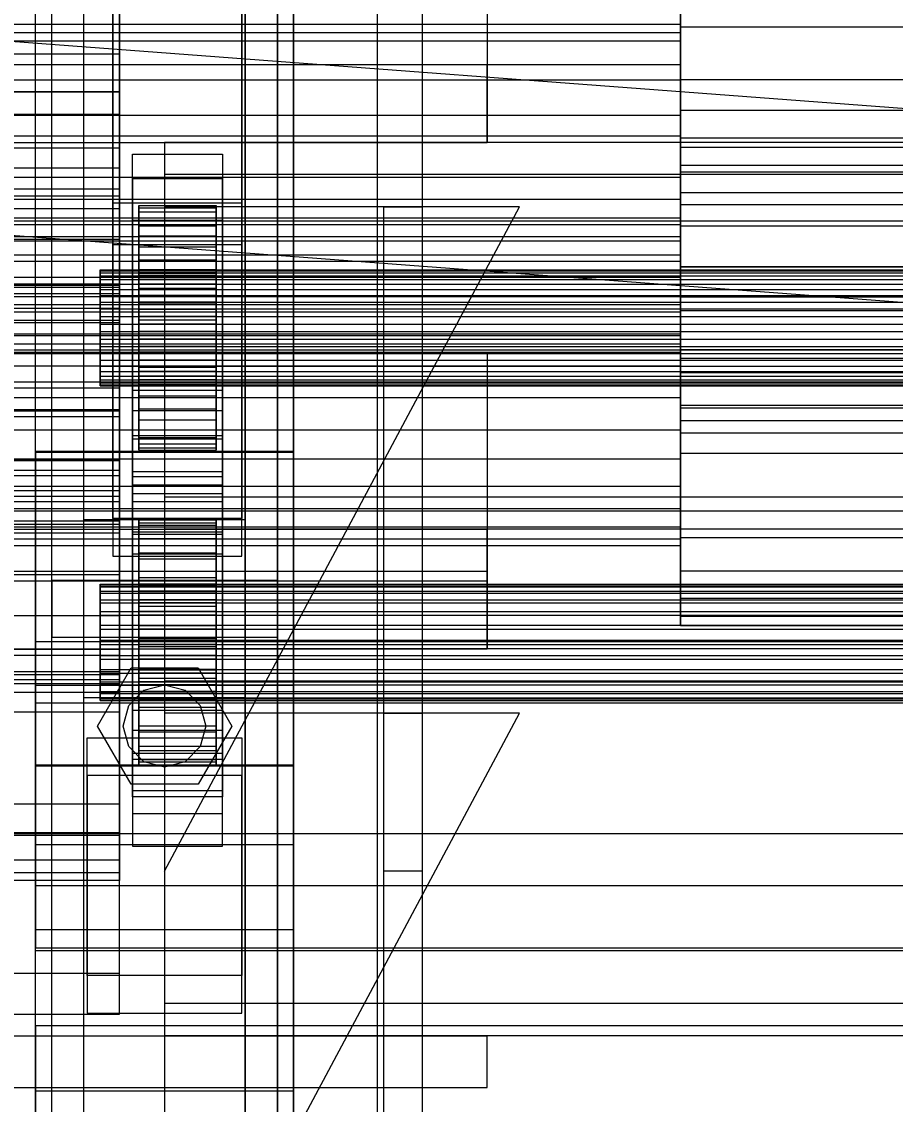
# Model space of a CAD drawing. Header units: millimetres. Extents: x -191664 to 191490, y -197311 to 10263.
# Drawn here: x -452.2 to -316.7, y -31692 to -31524.1 of the extents above; entities that cross this region are included whole.
import ezdxf

# ---------------------------------------------------------------- set-up
doc = ezdxf.new("R2010")
doc.units = ezdxf.units.MM
for name, color, linetype, lineweight in [('COTAS_USUARIO', 1, 'Continuous', 0), ('frontal_C01', 7, 'Continuous', 0), ('frontal_C02', 7, 'Continuous', 0), ('frontal_C03', 7, 'Continuous', 0), ('frontal_C04', 7, 'Continuous', 0)]:
    doc.layers.add(name, color=color, linetype=linetype, lineweight=lineweight)
doc.dimstyles.new('PLANTA_100', dxfattribs={"dimtxt": 250, "dimasz": 150, "dimexe": 150, "dimexo": 80, "dimgap": 100, "dimtad": 1, "dimtih": 1, "dimtoh": 1, "dimdec": 1, "dimdsep": 46, "dimcen": 0.09, "dimclrd": 1, "dimclre": 1, "dimclrt": 1, "dimadec": 0, "dimazin": 0, "dimtfac": 1, "dimtdec": 4, "dimtofl": 0, "dimtmove": 0, "dimatfit": 3, "dimfxl": 1, "dimtolj": 1, "dimtzin": 0, "dimarcsym": 0})

# ---------------------------------------------------------------- blocks, each defined once
blk = doc.blocks.new('*D108')
at = {"layer": 'COTAS_USUARIO', "color": 1, "lineweight": -2, "transparency": 16777216}
for p, q in [((-80, -30400), (-1350, -30400)), ((-1200, -31850), (-1200, -30550)), ((-80, -32000), (-1350, -32000))]:
    blk.add_line(p, q, dxfattribs=at)
at = {"layer": 'COTAS_USUARIO', "color": 1, "transparency": 16777216}
for points in [[(-1225, -30550), (-1175, -30550), (-1200, -30400)], [(-1225, -31850), (-1175, -31850), (-1200, -32000)]]:
    blk.add_solid(points, dxfattribs=at)
at = {"layer": 'Defpoints', "color": 0, "transparency": 16777216}
for p in [(-1200, -30400), (0, -30400), (0, -32000)]:
    blk.add_point(p, dxfattribs=at)
blk = doc.blocks.new('*D109')
at = {"layer": 'COTAS_USUARIO', "color": 1, "lineweight": -2, "transparency": 16777216}
for p, q in [((-80, -28700), (-1350, -28700)), ((-1200, -31850), (-1200, -28850)), ((-80, -32000), (-1350, -32000))]:
    blk.add_line(p, q, dxfattribs=at)
at = {"layer": 'COTAS_USUARIO', "color": 1, "transparency": 16777216}
for points in [[(-1225, -28850), (-1175, -28850), (-1200, -28700)], [(-1225, -31850), (-1175, -31850), (-1200, -32000)]]:
    blk.add_solid(points, dxfattribs=at)
at = {"layer": 'Defpoints', "color": 0, "transparency": 16777216}
for p in [(-1200, -28700), (0, -28700), (0, -32000)]:
    blk.add_point(p, dxfattribs=at)
blk = doc.blocks.new('*D110')
at = {"layer": 'COTAS_USUARIO', "color": 1, "lineweight": -2, "transparency": 16777216}
for p, q in [((-80, -30350), (-1350, -30350)), ((-1200, -31850), (-1200, -30500)), ((-80, -32000), (-1350, -32000))]:
    blk.add_line(p, q, dxfattribs=at)
at = {"layer": 'COTAS_USUARIO', "color": 1, "transparency": 16777216}
for points in [[(-1225, -30500), (-1175, -30500), (-1200, -30350)], [(-1225, -31850), (-1175, -31850), (-1200, -32000)]]:
    blk.add_solid(points, dxfattribs=at)
at = {"layer": 'Defpoints', "color": 0, "transparency": 16777216}
for p in [(-1200, -30350), (0, -30350), (0, -32000)]:
    blk.add_point(p, dxfattribs=at)
blk = doc.blocks.new('*D111')
at = {"layer": 'COTAS_USUARIO', "color": 1, "lineweight": -2, "transparency": 16777216}
for p, q in [((-80, -27700), (-1350, -27700)), ((-1200, -31850), (-1200, -27850)), ((-80, -32000), (-1350, -32000))]:
    blk.add_line(p, q, dxfattribs=at)
at = {"layer": 'COTAS_USUARIO', "color": 1, "transparency": 16777216}
for points in [[(-1225, -27850), (-1175, -27850), (-1200, -27700)], [(-1225, -31850), (-1175, -31850), (-1200, -32000)]]:
    blk.add_solid(points, dxfattribs=at)
at = {"layer": 'Defpoints', "color": 0, "transparency": 16777216}
for p in [(-1200, -27700), (0, -27700), (0, -32000)]:
    blk.add_point(p, dxfattribs=at)
blk = doc.blocks.new('*D121')
at = {"layer": 'COTAS_USUARIO', "color": 1, "lineweight": -2, "transparency": 16777216}
for p, q in [((-80, -29000), (-1350, -29000)), ((-1200, -31850), (-1200, -29150)), ((-80, -32000), (-1350, -32000))]:
    blk.add_line(p, q, dxfattribs=at)
at = {"layer": 'COTAS_USUARIO', "color": 1, "transparency": 16777216}
for points in [[(-1225, -29150), (-1175, -29150), (-1200, -29000)], [(-1225, -31850), (-1175, -31850), (-1200, -32000)]]:
    blk.add_solid(points, dxfattribs=at)
at = {"layer": 'Defpoints', "color": 0, "transparency": 16777216}
for p in [(-1200, -29000), (0, -29000), (0, -32000)]:
    blk.add_point(p, dxfattribs=at)

msp = doc.modelspace()

# ---------------------------------------------------------------- linework, layer by layer
at = {"layer": 'frontal_C01', "color": 139, "true_color": 0x354b57}
for p, q in [((-397, -31975), (-397, -30088.5)), ((-390, -31975), (-390, -30088.5)), ((-397, -31975), (-397, -30888.93)), ((-390, -31975), (-390, -30888.93)), ((-442.5, -31717.14), (-442.5, -31058.19)), ((-417.5, -31058.19), (-417.5, -31717.14)), ((-442.5, -31742.51), (-442.5, -31083.56)), ((-417.5, -31742.51), (-417.5, -31083.56)), ((-450, -31706.14), (-450, -31321.93)), ((-410, -31321.93), (-410, -31706.14)), ((-450, -31753.51), (-450, -31369.3)), ((-410, -31753.51), (-410, -31369.3)), ((-438, -31552.29), (-438, -31403.01)), ((-418, -31403.01), (-418, -31552.29)), ((-438, -31409.41), (-438, -31558.69)), ((-418, -31558.69), (-418, -31409.41)), ((-450, -31627.03), (-450, -31436.14)), ((-410, -31436.14), (-410, -31627.03)), ((-447.5, -31725.02), (-447.5, -31450.29)), ((-412.5, -31450.29), (-412.5, -31725.02)), ((-447.5, -31734.62), (-447.5, -31459.89)), ((-412.5, -31734.62), (-412.5, -31459.89)), ((-450, -31664.92), (-450, -31474.03)), ((-410, -31664.92), (-410, -31474.03)), ((-435, -31548.5), (-435, -31544.66)), ((-435, -31544.66), (-421, -31544.66)), ((-435, -31584.45), (-435, -31544.66)), ((-421, -31544.66), (-421, -31548.5)), ((-421, -31544.66), (-421, -31584.45)), ((-421, -31548.5), (-435, -31548.5)), ((-435, -31548.5), (-435, -31588.29)), ((-421, -31588.29), (-421, -31548.5)), ((-418, -31552.29), (-438, -31552.29)), ((-438, -31552.29), (-438, -31558.69)), ((-418, -31558.69), (-418, -31552.29)), ((-435, -31558.75), (-435, -31554.9)), ((-435, -31554.9), (-421, -31554.9)), ((-435, -31594.69), (-435, -31554.9)), ((-421, -31554.9), (-421, -31558.75)), ((-421, -31554.9), (-421, -31594.69)), ((-438, -31558.69), (-418, -31558.69)), ((-421, -31558.75), (-435, -31558.75)), ((-435, -31558.75), (-435, -31598.54)), ((-421, -31598.54), (-421, -31558.75)), ((-487, -31564.76), (-437, -31564.76)), ((-437, -31564.76), (-437, -31622.39)), ((-437, -31564.76), (-437, -31570.45)), ((-437, -31570.45), (-487, -31570.45)), ((-437, -31628.08), (-437, -31570.45)), ((-435, -31596.01), (-435, -31581.29)), ((-435, -31581.29), (-421, -31581.29)), ((-435, -31588.86), (-435, -31581.29)), ((-421, -31581.29), (-421, -31596.01)), ((-421, -31581.29), (-421, -31588.86)), ((-421, -31584.45), (-435, -31584.45)), ((-435, -31584.45), (-435, -31588.29)), ((-421, -31588.29), (-421, -31584.45)), ((-435, -31588.29), (-421, -31588.29)), ((-421, -31588.86), (-435, -31588.86)), ((-435, -31588.86), (-435, -31603.59)), ((-421, -31603.59), (-421, -31588.86)), ((-421, -31594.69), (-435, -31594.69)), ((-435, -31594.69), (-435, -31598.54)), ((-421, -31598.54), (-421, -31594.69)), ((-421, -31596.01), (-435, -31596.01)), ((-435, -31596.01), (-435, -31603.59)), ((-421, -31603.59), (-421, -31596.01)), ((-435, -31598.54), (-421, -31598.54)), ((-435, -31603.59), (-421, -31603.59)), ((-430, -31621.37), (-430, -31626.37)), ((430, -31621.37), (-430, -31621.37)), ((-437, -31622.39), (-487, -31622.39)), ((-437, -31628.08), (-437, -31622.39)), ((-450, -31664.92), (-450, -31627.03)), ((-450, -31627.03), (-410, -31627.03)), ((430, -31626.37), (-430, -31626.37)), ((-430, -31626.37), (-430, -31676.37)), ((-410, -31627.03), (-410, -31664.92)), ((-487, -31628.08), (-437, -31628.08)), ((-410, -31664.92), (-450, -31664.92)), ((-430, -31676.37), (-430, -31681.37)), ((430, -31676.37), (-430, -31676.37)), ((430, -31681.37), (-430, -31681.37)), ((-463, -31689.37), (-397, -31689.37)), ((-397, -31689.37), (-390, -31689.37)), ((-397, -31975), (-397, -31689.37)), ((-390, -31975), (-390, -31689.37))]:
    msp.add_line(p, q, dxfattribs=at)
at = {"layer": 'frontal_C01', "color": 147, "true_color": 0x24748b}
for p, q in [((-437, -31529.16), (-437, -31514.62)), ((-437, -31519.06), (-437, -31534.95)), ((-437, -31529.16), (-487, -31529.16)), ((-437, -31546.86), (-437, -31529.16)), ((-487, -31534.95), (-437, -31534.95)), ((-437, -31534.95), (-437, -31553.14)), ((-437, -31546.86), (-487, -31546.86)), ((-437, -31565.05), (-437, -31546.86)), ((-437, -31553.14), (-487, -31553.14)), ((-437, -31553.14), (-437, -31570.84)), ((-437, -31565.05), (-487, -31565.05)), ((-437, -31580.94), (-437, -31565.05)), ((-437, -31570.84), (-487, -31570.84)), ((-437, -31570.84), (-437, -31585.38)), ((-437, -31580.94), (-487, -31580.94)), ((-437, -31592.13), (-437, -31580.94)), ((-437, -31585.38), (-487, -31585.38)), ((-437, -31585.38), (-437, -31594.53)), ((-437, -31592.13), (-487, -31592.13)), ((-437, -31596.9), (-437, -31592.13)), ((-437, -31594.53), (-487, -31594.53)), ((-437, -31594.53), (-437, -31596.9)), ((-437, -31596.9), (-487, -31596.9))]:
    msp.add_line(p, q, dxfattribs=at)
at = {"layer": 'frontal_C01', "color": 9, "true_color": 0xb8c2c5}
for p, q in [((-350, -31524.98), (-350, -31515.94)), ((-350, -31521.4), (-350, -31533.15)), ((-350, -31524.56), (-500, -31524.56)), ((-350, -31525.84), (-350, -31524.56)), ((-350, -31524.56), (-350, -31527.14)), ((-350, -31525.84), (-500, -31525.84)), ((-350, -31537.83), (-350, -31524.98)), ((350, -31524.98), (-350, -31524.98)), ((-350, -31530.81), (-350, -31525.84)), ((-350, -31527.14), (-500, -31527.14)), ((-350, -31527.14), (-350, -31533.21)), ((-350, -31530.81), (-500, -31530.81)), ((-350, -31538.69), (-350, -31530.81)), ((-350, -31533.21), (-500, -31533.21)), ((-350, -31533.15), (-350, -31547.46)), ((350, -31533.15), (-350, -31533.15)), ((-350, -31533.21), (-350, -31541.84)), ((-350, -31552.54), (-350, -31537.83)), ((-350, -31537.83), (350, -31537.83)), ((-350, -31538.69), (-500, -31538.69)), ((-350, -31548.3), (-350, -31538.69)), ((-500, -31541.84), (-350, -31541.84)), ((-350, -31541.84), (-350, -31551.7)), ((-350, -31548.3), (-500, -31548.3)), ((-350, -31547.46), (-350, -31562.17)), ((350, -31547.46), (-350, -31547.46)), ((-350, -31558.16), (-350, -31548.3)), ((-350, -31551.7), (-500, -31551.7)), ((-350, -31551.7), (-350, -31561.31)), ((-350, -31566.85), (-350, -31552.54)), ((350, -31552.54), (-350, -31552.54)), ((-350, -31558.16), (-500, -31558.16)), ((-350, -31566.79), (-350, -31558.16)), ((-350, -31561.31), (-500, -31561.31)), ((-350, -31561.31), (-350, -31569.19)), ((-350, -31562.17), (-350, -31575.02)), ((350, -31562.17), (-350, -31562.17)), ((-350, -31566.79), (-500, -31566.79)), ((-350, -31572.86), (-350, -31566.79)), ((-350, -31578.6), (-350, -31566.85)), ((350, -31566.85), (-350, -31566.85)), ((-350, -31569.19), (-500, -31569.19)), ((-350, -31569.19), (-350, -31574.16)), ((-350, -31572.86), (-500, -31572.86)), ((-350, -31575.44), (-350, -31572.86)), ((-350, -31574.16), (-500, -31574.16)), ((-350, -31574.16), (-350, -31575.44)), ((-350, -31575.02), (-350, -31584.06)), ((350, -31575.02), (-350, -31575.02)), ((-350, -31575.44), (-500, -31575.44)), ((-350, -31586), (-350, -31578.6)), ((350, -31578.6), (-350, -31578.6)), ((-350, -31584.06), (-350, -31587.92)), ((350, -31584.06), (-350, -31584.06)), ((-350, -31587.92), (-350, -31586)), ((350, -31586), (-350, -31586)), ((350, -31587.92), (-350, -31587.92))]:
    msp.add_line(p, q, dxfattribs=at)
at = {"layer": 'frontal_C01', "color": 43, "true_color": 0xd6b34e}
for p, q in [((-487, -31551.14), (-437, -31551.14)), ((-437, -31551.14), (-437, -31631.18)), ((-437, -31551.14), (-437, -31565.35)), ((-437, -31565.35), (-487, -31565.35)), ((-437, -31645.39), (-437, -31565.35)), ((-437, -31631.18), (-487, -31631.18)), ((-437, -31645.39), (-437, -31631.18)), ((-487, -31645.39), (-437, -31645.39))]:
    msp.add_line(p, q, dxfattribs=at)
at = {"layer": 'frontal_C01', "color": 155, "true_color": 0x617580}
for p, q in [((-434, -31562.62), (-434, -31552.64)), ((-434, -31552.64), (-434, -31552.97)), ((-434, -31552.64), (-422, -31552.64)), ((-434, -31553.6), (-434, -31552.64)), ((-434, -31562.77), (-434, -31552.97)), ((-434, -31552.97), (-434, -31554.57)), ((-434, -31552.97), (-422, -31552.97)), ((-422, -31552.97), (-422, -31552.64)), ((-422, -31552.64), (-422, -31562.62)), ((-422, -31552.64), (-422, -31553.6)), ((-422, -31554.57), (-422, -31552.97)), ((-422, -31552.97), (-422, -31562.77)), ((-434, -31563.07), (-434, -31553.6)), ((-434, -31553.6), (-422, -31553.6)), ((-434, -31555.79), (-434, -31553.6)), ((-434, -31563.53), (-434, -31554.57)), ((-434, -31554.57), (-434, -31557.33)), ((-434, -31554.57), (-422, -31554.57)), ((-422, -31553.6), (-422, -31563.07)), ((-422, -31553.6), (-422, -31555.79)), ((-422, -31557.33), (-422, -31554.57)), ((-422, -31554.57), (-422, -31563.53)), ((-434, -31564.11), (-434, -31555.79)), ((-434, -31555.79), (-422, -31555.79)), ((-434, -31559.05), (-434, -31555.79)), ((-422, -31555.79), (-422, -31564.11)), ((-422, -31555.79), (-422, -31559.05)), ((-434, -31564.84), (-434, -31557.33)), ((-434, -31557.33), (-434, -31561.06)), ((-434, -31557.33), (-422, -31557.33)), ((-422, -31561.06), (-422, -31557.33)), ((-422, -31557.33), (-422, -31564.84)), ((-434, -31565.65), (-434, -31559.05)), ((-434, -31559.05), (-422, -31559.05)), ((-434, -31563.17), (-434, -31559.05)), ((-422, -31559.05), (-422, -31565.65)), ((-422, -31559.05), (-422, -31563.17)), ((-434, -31566.61), (-434, -31561.06)), ((-434, -31561.06), (-434, -31565.51)), ((-434, -31561.06), (-422, -31561.06)), ((-422, -31565.51), (-422, -31561.06)), ((-422, -31561.06), (-422, -31566.61)), ((-434, -31562.77), (-434, -31562.62)), ((-422, -31562.62), (-434, -31562.62)), ((-434, -31562.62), (-434, -31563.07)), ((-434, -31563.53), (-434, -31562.77)), ((-422, -31562.77), (-434, -31562.77)), ((-422, -31563.07), (-434, -31563.07)), ((-434, -31563.07), (-434, -31564.11)), ((-434, -31567.61), (-434, -31563.17)), ((-434, -31563.17), (-422, -31563.17)), ((-434, -31567.87), (-434, -31563.17)), ((-434, -31564.84), (-434, -31563.53)), ((-422, -31563.53), (-434, -31563.53)), ((-422, -31562.62), (-422, -31562.77)), ((-422, -31563.07), (-422, -31562.62)), ((-422, -31562.77), (-422, -31563.53)), ((-422, -31564.11), (-422, -31563.07)), ((-422, -31563.17), (-422, -31567.61)), ((-422, -31563.17), (-422, -31567.87)), ((-422, -31563.53), (-422, -31564.84)), ((-422, -31564.11), (-434, -31564.11)), ((-434, -31564.11), (-434, -31565.65)), ((-434, -31566.61), (-434, -31564.84)), ((-422, -31564.84), (-434, -31564.84)), ((-422, -31565.65), (-422, -31564.11)), ((-422, -31564.84), (-422, -31566.61)), ((-434, -31565.51), (-434, -31568.72)), ((-422, -31565.51), (-434, -31565.51)), ((-434, -31565.51), (-434, -31570.38)), ((-422, -31565.65), (-434, -31565.65)), ((-434, -31565.65), (-434, -31567.61)), ((-434, -31568.72), (-434, -31566.61)), ((-422, -31566.61), (-434, -31566.61)), ((-422, -31568.72), (-422, -31565.51)), ((-422, -31570.38), (-422, -31565.51)), ((-422, -31567.61), (-422, -31565.65)), ((-422, -31566.61), (-422, -31568.72)), ((-422, -31567.61), (-434, -31567.61)), ((-434, -31567.61), (-434, -31569.83)), ((-434, -31569.83), (-434, -31567.87)), ((-434, -31567.87), (-422, -31567.87)), ((-434, -31572.81), (-434, -31567.87)), ((-422, -31569.83), (-422, -31567.61)), ((-422, -31567.87), (-422, -31569.83)), ((-422, -31567.87), (-422, -31572.81)), ((-434, -31568.72), (-422, -31568.72)), ((-434, -31571.02), (-434, -31568.72)), ((-422, -31569.83), (-434, -31569.83)), ((-434, -31569.83), (-434, -31572.17)), ((-422, -31568.72), (-422, -31571.02)), ((-422, -31572.17), (-422, -31569.83)), ((-434, -31571.02), (-434, -31570.38)), ((-434, -31570.38), (-434, -31575.33)), ((-434, -31570.38), (-422, -31570.38)), ((-434, -31573.36), (-434, -31571.02)), ((-422, -31571.02), (-434, -31571.02)), ((-422, -31575.33), (-422, -31570.38)), ((-422, -31570.38), (-422, -31571.02)), ((-422, -31571.02), (-422, -31573.36)), ((-434, -31572.17), (-434, -31572.81)), ((-422, -31572.17), (-434, -31572.17)), ((-434, -31572.17), (-434, -31574.48)), ((-434, -31572.81), (-422, -31572.81)), ((-434, -31577.68), (-434, -31572.81)), ((-434, -31575.59), (-434, -31573.36)), ((-434, -31573.36), (-434, -31575.33)), ((-422, -31573.36), (-434, -31573.36)), ((-422, -31572.81), (-422, -31572.17)), ((-422, -31574.48), (-422, -31572.17)), ((-422, -31572.81), (-422, -31577.68)), ((-422, -31575.33), (-422, -31573.36)), ((-422, -31573.36), (-422, -31575.59)), ((-434, -31574.48), (-434, -31577.68)), ((-422, -31574.48), (-434, -31574.48)), ((-434, -31574.48), (-434, -31576.59)), ((-434, -31575.33), (-434, -31580.02)), ((-434, -31575.33), (-422, -31575.33)), ((-422, -31577.68), (-422, -31574.48)), ((-422, -31576.59), (-422, -31574.48)), ((-422, -31580.02), (-422, -31575.33)), ((-434, -31577.54), (-434, -31575.59)), ((-434, -31575.59), (-434, -31580.02)), ((-422, -31575.59), (-434, -31575.59)), ((-434, -31576.59), (-434, -31582.13)), ((-422, -31576.59), (-434, -31576.59)), ((-434, -31576.59), (-434, -31578.36)), ((-422, -31580.02), (-422, -31575.59)), ((-422, -31575.59), (-422, -31577.54)), ((-422, -31582.13), (-422, -31576.59)), ((-422, -31578.36), (-422, -31576.59)), ((-434, -31579.09), (-434, -31577.54)), ((-434, -31577.54), (-434, -31584.14)), ((-422, -31577.54), (-434, -31577.54)), ((-434, -31577.68), (-422, -31577.68)), ((-434, -31582.13), (-434, -31577.68)), ((-434, -31578.36), (-434, -31585.87)), ((-422, -31578.36), (-434, -31578.36)), ((-434, -31578.36), (-434, -31579.66)), ((-422, -31584.14), (-422, -31577.54)), ((-422, -31577.54), (-422, -31579.09)), ((-422, -31577.68), (-422, -31582.13)), ((-422, -31585.87), (-422, -31578.36)), ((-422, -31579.66), (-422, -31578.36)), ((-434, -31580.12), (-434, -31579.09)), ((-434, -31579.09), (-434, -31587.41)), ((-422, -31579.09), (-434, -31579.09)), ((-434, -31579.66), (-434, -31588.63)), ((-422, -31579.66), (-434, -31579.66)), ((-434, -31579.66), (-434, -31580.42)), ((-434, -31580.02), (-434, -31584.14)), ((-434, -31580.02), (-422, -31580.02)), ((-434, -31580.58), (-434, -31580.12)), ((-434, -31580.12), (-434, -31589.6)), ((-422, -31580.12), (-434, -31580.12)), ((-422, -31587.41), (-422, -31579.09)), ((-422, -31579.09), (-422, -31580.12)), ((-422, -31588.63), (-422, -31579.66)), ((-422, -31580.42), (-422, -31579.66)), ((-422, -31584.14), (-422, -31580.02)), ((-422, -31589.6), (-422, -31580.12)), ((-422, -31580.12), (-422, -31580.58)), ((-434, -31580.42), (-434, -31590.23)), ((-422, -31580.42), (-434, -31580.42)), ((-434, -31580.42), (-434, -31580.58)), ((-434, -31580.58), (-434, -31590.56)), ((-422, -31580.58), (-434, -31580.58)), ((-422, -31590.23), (-422, -31580.42)), ((-422, -31580.58), (-422, -31580.42)), ((-422, -31590.56), (-422, -31580.58)), ((-434, -31582.13), (-422, -31582.13)), ((-434, -31585.87), (-434, -31582.13)), ((-422, -31582.13), (-422, -31585.87)), ((-434, -31584.14), (-434, -31587.41)), ((-434, -31584.14), (-422, -31584.14)), ((-422, -31587.41), (-422, -31584.14)), ((-434, -31585.87), (-422, -31585.87)), ((-434, -31588.63), (-434, -31585.87)), ((-422, -31585.87), (-422, -31588.63)), ((-434, -31587.41), (-434, -31589.6)), ((-434, -31587.41), (-422, -31587.41)), ((-434, -31588.63), (-422, -31588.63)), ((-434, -31590.23), (-434, -31588.63)), ((-422, -31589.6), (-422, -31587.41)), ((-422, -31588.63), (-422, -31590.23)), ((-434, -31589.6), (-434, -31590.56)), ((-434, -31589.6), (-422, -31589.6)), ((-434, -31590.23), (-422, -31590.23)), ((-434, -31590.56), (-434, -31590.23)), ((-422, -31590.56), (-422, -31589.6)), ((-422, -31590.23), (-422, -31590.56)), ((-434, -31590.56), (-422, -31590.56))]:
    msp.add_line(p, q, dxfattribs=at)
at = {"layer": 'frontal_C01', "color": 9, "true_color": 0xbac6cb}
for p, q in [((-440, -31563.07), (-440, -31562.62)), ((-440, -31562.62), (-440, -31562.77)), ((-440, -31562.62), (440, -31562.62)), ((-440, -31562.77), (-440, -31563.53)), ((-440, -31562.77), (440, -31562.77)), ((-440, -31564.11), (-440, -31563.07)), ((-440, -31563.07), (440, -31563.07)), ((-440, -31563.53), (-440, -31564.84)), ((-440, -31563.53), (440, -31563.53)), ((-440, -31565.65), (-440, -31564.11)), ((-440, -31564.11), (440, -31564.11)), ((-440, -31564.84), (-440, -31566.61)), ((-440, -31564.84), (440, -31564.84)), ((-440, -31567.61), (-440, -31565.65)), ((-440, -31565.65), (440, -31565.65)), ((-440, -31566.61), (-440, -31568.72)), ((-440, -31566.61), (440, -31566.61)), ((-440, -31569.83), (-440, -31567.61)), ((-440, -31567.61), (440, -31567.61)), ((-440, -31568.72), (-440, -31571.02)), ((440, -31568.72), (-440, -31568.72)), ((-440, -31572.17), (-440, -31569.83)), ((-440, -31569.83), (440, -31569.83)), ((-440, -31571.02), (-440, -31573.36)), ((-440, -31571.02), (440, -31571.02)), ((-440, -31574.48), (-440, -31572.17)), ((-440, -31572.17), (440, -31572.17)), ((-440, -31573.36), (-440, -31575.59)), ((-440, -31573.36), (440, -31573.36)), ((-440, -31576.59), (-440, -31574.48)), ((-440, -31574.48), (440, -31574.48)), ((-440, -31575.59), (-440, -31577.54)), ((-440, -31575.59), (440, -31575.59)), ((-440, -31578.36), (-440, -31576.59)), ((-440, -31576.59), (440, -31576.59)), ((-440, -31577.54), (-440, -31579.09)), ((-440, -31577.54), (440, -31577.54)), ((-440, -31579.66), (-440, -31578.36)), ((-440, -31578.36), (440, -31578.36)), ((-440, -31579.09), (-440, -31580.12)), ((-440, -31579.09), (440, -31579.09)), ((-440, -31580.42), (-440, -31579.66)), ((-440, -31579.66), (440, -31579.66)), ((-440, -31580.12), (-440, -31580.58)), ((-440, -31580.12), (440, -31580.12)), ((-440, -31580.58), (-440, -31580.42)), ((-440, -31580.42), (440, -31580.42)), ((-440, -31580.58), (440, -31580.58))]:
    msp.add_line(p, q, dxfattribs=at)
at = {"layer": 'frontal_C01', "color": 145, "true_color": 0x3e8091}
for p, q in [((-487, -31568.55), (-437, -31568.55)), ((-437, -31568.55), (-437, -31626.18)), ((-437, -31568.55), (-437, -31592.24)), ((-437, -31592.24), (-487, -31592.24)), ((-437, -31649.87), (-437, -31592.24)), ((-437, -31626.18), (-487, -31626.18)), ((-437, -31649.87), (-437, -31626.18)), ((-487, -31649.87), (-437, -31649.87))]:
    msp.add_line(p, q, dxfattribs=at)
at = {"layer": 'frontal_C01', "color": 251, "true_color": 0x4e626d}
for p, q in [((-480, -31575.57), (-380, -31575.57)), ((-380, -31575.57), (-380, -31609.37)), ((-380, -31575.57), (-380, -31621.37)), ((-380, -31609.37), (-480, -31609.37)), ((-380, -31621.37), (-380, -31609.37)), ((-480, -31621.37), (-380, -31621.37)), ((-430, -31734.37), (-375, -31631.37)), ((-375, -31631.37), (-430, -31631.37)), ((-430, -31631.37), (-430, -31734.37)), ((-396, -31734.37), (-396, -31631.37)), ((-396, -31631.37), (-390, -31631.37)), ((-390, -31734.37), (-390, -31631.37)), ((-480, -31681.37), (-380, -31681.37)), ((-380, -31689.37), (-380, -31681.37)), ((-480, -31689.37), (-380, -31689.37))]:
    msp.add_line(p, q, dxfattribs=at)
at = {"layer": 'frontal_C01', "color": 155, "true_color": 0x607885}
for p, q in [((-450, -31629.82), (-450, -31620.22)), ((-450, -31620.22), (450, -31620.22)), ((-450, -31658.11), (-450, -31620.22)), ((450, -31629.82), (-450, -31629.82)), ((-450, -31629.82), (-450, -31667.72)), ((450, -31658.11), (-450, -31658.11)), ((-450, -31658.11), (-450, -31667.72)), ((-450, -31667.72), (450, -31667.72))]:
    msp.add_line(p, q, dxfattribs=at)
at = {"layer": 'frontal_C02', "color": 139, "true_color": 0x354b57}
for p, q in [((-397, -31975), (-397, -29576.75)), ((-390, -31975), (-390, -29576.75)), ((-397, -31975), (-397, -30072.14)), ((-390, -31975), (-390, -30072.14)), ((-397, -31975), (-397, -30861.25)), ((-390, -31975), (-390, -30861.25)), ((-442.5, -31601.33), (-442.5, -31132.03)), ((-417.5, -31132.03), (-417.5, -31601.33)), ((-442.5, -31628.97), (-442.5, -31159.67)), ((-417.5, -31628.97), (-417.5, -31159.67)), ((-450, -31590.88), (-450, -31303.28)), ((-410, -31303.28), (-410, -31590.88)), ((-450, -31639.43), (-450, -31351.82)), ((-410, -31639.43), (-410, -31351.82)), ((-438, -31601.19), (-438, -31450.49)), ((-418, -31450.49), (-418, -31601.19)), ((-438, -31456.34), (-438, -31607.03)), ((-418, -31607.03), (-418, -31456.34)), ((-450, -31651.69), (-450, -31477.44)), ((-410, -31477.44), (-410, -31651.69)), ((-447.5, -31610.77), (-447.5, -31492.18)), ((-412.5, -31492.18), (-412.5, -31610.77)), ((-447.5, -31619.54), (-447.5, -31500.95)), ((-412.5, -31619.54), (-412.5, -31500.95)), ((-450, -31689.94), (-450, -31515.69)), ((-410, -31689.94), (-410, -31515.69)), ((-430, -31542.84), (-430, -31547.84)), ((430, -31542.84), (-430, -31542.84)), ((430, -31547.84), (-430, -31547.84)), ((-430, -31547.84), (-430, -31597.84)), ((-410, -31590.77), (-450, -31590.77)), ((-450, -31590.77), (-450, -31639.53)), ((-450, -31722.94), (-450, -31590.77)), ((-450, -31639.43), (-450, -31590.88)), ((-450, -31590.88), (-410, -31590.88)), ((-410, -31639.53), (-410, -31590.77)), ((-410, -31590.77), (-410, -31722.94)), ((-410, -31590.88), (-410, -31639.43)), ((-435, -31597.36), (-435, -31593.86)), ((-435, -31593.86), (-421, -31593.86)), ((-435, -31634.02), (-435, -31593.86)), ((-421, -31593.86), (-421, -31597.36)), ((-421, -31593.86), (-421, -31634.02)), ((-487, -31597.69), (-437, -31597.69)), ((-437, -31597.69), (-437, -31650.3)), ((-437, -31597.69), (-437, -31603.43)), ((-421, -31597.36), (-435, -31597.36)), ((-435, -31597.36), (-435, -31637.53)), ((-430, -31597.84), (-430, -31602.84)), ((430, -31597.84), (-430, -31597.84)), ((-421, -31637.53), (-421, -31597.36)), ((-442.5, -31628.97), (-442.5, -31601.33)), ((-442.5, -31601.33), (-417.5, -31601.33)), ((-418, -31601.19), (-438, -31601.19)), ((-438, -31601.19), (-438, -31607.03)), ((-418, -31607.03), (-418, -31601.19)), ((-417.5, -31601.33), (-417.5, -31628.97)), ((-437, -31603.43), (-487, -31603.43)), ((-437, -31656.03), (-437, -31603.43)), ((-435, -31606.71), (-435, -31603.21)), ((-435, -31603.21), (-421, -31603.21)), ((-435, -31643.37), (-435, -31603.21)), ((430, -31602.84), (-430, -31602.84)), ((-421, -31603.21), (-421, -31606.71)), ((-421, -31603.21), (-421, -31643.37)), ((-438, -31607.03), (-418, -31607.03)), ((-421, -31606.71), (-435, -31606.71)), ((-435, -31606.71), (-435, -31646.88)), ((-421, -31646.88), (-421, -31606.71)), ((-463, -31610.84), (-397, -31610.84)), ((-412.5, -31610.77), (-447.5, -31610.77)), ((-447.5, -31610.77), (-447.5, -31619.54)), ((-412.5, -31619.54), (-412.5, -31610.77)), ((-397, -31610.84), (-390, -31610.84)), ((-397, -31975), (-397, -31610.84)), ((-390, -31975), (-390, -31610.84)), ((-447.5, -31619.54), (-412.5, -31619.54)), ((-417.5, -31628.97), (-442.5, -31628.97)), ((-435, -31644.3), (-435, -31630.86)), ((-435, -31630.86), (-421, -31630.86)), ((-435, -31638.51), (-435, -31630.86)), ((-421, -31630.86), (-421, -31644.3)), ((-421, -31630.86), (-421, -31638.51)), ((-421, -31634.02), (-435, -31634.02)), ((-435, -31634.02), (-435, -31637.53)), ((-421, -31637.53), (-421, -31634.02)), ((-442, -31641.03), (-442, -31635.18)), ((-442, -31635.18), (-418, -31635.18)), ((-442, -31672.02), (-442, -31635.18)), ((-418, -31635.18), (-418, -31641.03)), ((-418, -31635.18), (-418, -31672.02)), ((-435, -31637.53), (-421, -31637.53)), ((-421, -31638.51), (-435, -31638.51)), ((-435, -31638.51), (-435, -31651.95)), ((-421, -31651.95), (-421, -31638.51)), ((-410, -31639.43), (-450, -31639.43)), ((-450, -31639.53), (-410, -31639.53)), ((-450, -31771.7), (-450, -31639.53)), ((-410, -31771.7), (-410, -31639.53)), ((-418, -31641.03), (-442, -31641.03)), ((-442, -31641.03), (-442, -31677.86)), ((-418, -31677.86), (-418, -31641.03)), ((-421, -31643.37), (-435, -31643.37)), ((-435, -31643.37), (-435, -31646.88)), ((-421, -31646.88), (-421, -31643.37)), ((-421, -31644.3), (-435, -31644.3)), ((-435, -31644.3), (-435, -31651.95)), ((-421, -31651.95), (-421, -31644.3)), ((-435, -31646.88), (-421, -31646.88)), ((-437, -31650.3), (-487, -31650.3)), ((-437, -31656.03), (-437, -31650.3)), ((-450, -31689.94), (-450, -31651.69)), ((-450, -31651.69), (-410, -31651.69)), ((-435, -31651.95), (-421, -31651.95)), ((-410, -31651.69), (-410, -31689.94)), ((-487, -31656.03), (-437, -31656.03)), ((-450, -31679.83), (-450, -31668.14)), ((-450, -31668.14), (450, -31668.14)), ((-450, -31701.61), (-450, -31668.14)), ((-418, -31672.02), (-442, -31672.02)), ((-442, -31672.02), (-442, -31677.86)), ((-418, -31677.86), (-418, -31672.02)), ((-442, -31677.86), (-418, -31677.86)), ((450, -31679.83), (-450, -31679.83)), ((-450, -31679.83), (-450, -31713.3)), ((-410, -31689.94), (-450, -31689.94))]:
    msp.add_line(p, q, dxfattribs=at)
at = {"layer": 'frontal_C02', "color": 251, "true_color": 0x4e626d}
for p, q in [((-380, -31505.78), (-380, -31530.84)), ((-380, -31505.78), (-380, -31542.84)), ((-380, -31530.84), (-480, -31530.84)), ((-380, -31542.84), (-380, -31530.84)), ((-480, -31542.84), (-380, -31542.84)), ((-430, -31655.84), (-375, -31552.84)), ((-375, -31552.84), (-430, -31552.84)), ((-430, -31552.84), (-430, -31655.84)), ((-396, -31655.84), (-396, -31552.84)), ((-396, -31552.84), (-390, -31552.84)), ((-390, -31655.84), (-390, -31552.84)), ((-480, -31602.84), (-380, -31602.84)), ((-380, -31610.84), (-380, -31602.84)), ((-480, -31610.84), (-380, -31610.84)), ((-390, -31655.84), (-396, -31655.84))]:
    msp.add_line(p, q, dxfattribs=at)
at = {"layer": 'frontal_C02', "color": 147, "true_color": 0x24748b}
for p, q in [((-437, -31533.22), (-487, -31533.22)), ((-437, -31535.05), (-437, -31533.22)), ((-437, -31533.22), (-437, -31538.5)), ((-437, -31535.05), (-487, -31535.05)), ((-437, -31543.73), (-437, -31535.05)), ((-437, -31538.5), (-487, -31538.5)), ((-437, -31538.5), (-437, -31550.11)), ((-437, -31543.73), (-487, -31543.73)), ((-437, -31557.93), (-437, -31543.73)), ((-437, -31550.11), (-487, -31550.11)), ((-437, -31550.11), (-437, -31566.26)), ((-437, -31557.93), (-487, -31557.93)), ((-437, -31575.49), (-437, -31557.93)), ((-487, -31566.26), (-437, -31566.26)), ((-437, -31566.26), (-437, -31584.51)), ((-437, -31575.49), (-487, -31575.49)), ((-437, -31593.74), (-437, -31575.49)), ((-437, -31584.51), (-487, -31584.51)), ((-437, -31584.51), (-437, -31602.07)), ((-437, -31593.74), (-487, -31593.74)), ((-437, -31609.89), (-437, -31593.74)), ((-437, -31602.07), (-487, -31602.07)), ((-437, -31602.07), (-437, -31616.27)), ((-437, -31609.89), (-487, -31609.89)), ((-437, -31621.5), (-437, -31609.89)), ((-437, -31616.27), (-487, -31616.27)), ((-437, -31616.27), (-437, -31624.95)), ((-437, -31621.5), (-487, -31621.5)), ((-437, -31626.78), (-437, -31621.5)), ((-437, -31624.95), (-487, -31624.95)), ((-437, -31624.95), (-437, -31626.78)), ((-437, -31626.78), (-487, -31626.78))]:
    msp.add_line(p, q, dxfattribs=at)
at = {"layer": 'frontal_C02', "color": 9, "true_color": 0xb8c2c5}
for p, q in [((-350, -31546.45), (-350, -31542.18)), ((-350, -31542.18), (-350, -31543.66)), ((350, -31542.18), (-350, -31542.18)), ((-350, -31543.66), (-350, -31550.68)), ((350, -31543.66), (-350, -31543.66)), ((-350, -31555.83), (-350, -31546.45)), ((350, -31546.45), (-350, -31546.45)), ((-350, -31550.68), (-350, -31562.16)), ((350, -31550.68), (-350, -31550.68)), ((-350, -31554.62), (-500, -31554.62)), ((-350, -31555.61), (-350, -31554.62)), ((-350, -31554.62), (-350, -31557.49)), ((-350, -31555.61), (-500, -31555.61)), ((-350, -31560.32), (-350, -31555.61)), ((-350, -31568.89), (-350, -31555.83)), ((350, -31555.83), (-350, -31555.83)), ((-350, -31557.49), (-500, -31557.49)), ((-350, -31557.49), (-350, -31563.78)), ((-350, -31560.32), (-500, -31560.32)), ((-350, -31568.03), (-350, -31560.32)), ((-350, -31562.16), (-350, -31576.35)), ((350, -31562.16), (-350, -31562.16)), ((-350, -31563.78), (-500, -31563.78)), ((-350, -31563.78), (-350, -31572.55)), ((-350, -31568.03), (-500, -31568.03)), ((-350, -31577.55), (-350, -31568.03)), ((-350, -31583.65), (-350, -31568.89)), ((-350, -31568.89), (350, -31568.89)), ((-500, -31572.55), (-350, -31572.55)), ((-350, -31572.55), (-350, -31582.45)), ((-350, -31576.35), (-350, -31591.11)), ((350, -31576.35), (-350, -31576.35)), ((-350, -31577.55), (-500, -31577.55)), ((-350, -31587.45), (-350, -31577.55)), ((-350, -31582.45), (-500, -31582.45)), ((-350, -31582.45), (-350, -31591.97)), ((-350, -31597.84), (-350, -31583.65)), ((350, -31583.65), (-350, -31583.65)), ((-350, -31587.45), (-500, -31587.45)), ((-350, -31596.22), (-350, -31587.45)), ((-350, -31591.97), (-500, -31591.97)), ((-350, -31591.11), (-350, -31604.17)), ((350, -31591.11), (-350, -31591.11)), ((-350, -31591.97), (-350, -31599.68)), ((-350, -31596.22), (-500, -31596.22)), ((-350, -31602.51), (-350, -31596.22)), ((-350, -31609.32), (-350, -31597.84)), ((350, -31597.84), (-350, -31597.84)), ((-350, -31599.68), (-500, -31599.68)), ((-350, -31599.68), (-350, -31604.39)), ((-350, -31602.51), (-500, -31602.51)), ((-350, -31605.38), (-350, -31602.51)), ((-350, -31604.39), (-500, -31604.39)), ((-350, -31605.38), (-500, -31605.38)), ((-350, -31604.17), (-350, -31613.55)), ((350, -31604.17), (-350, -31604.17)), ((-350, -31604.39), (-350, -31605.38)), ((-350, -31616.34), (-350, -31609.32)), ((350, -31609.32), (-350, -31609.32)), ((-350, -31613.55), (-350, -31617.82)), ((350, -31613.55), (-350, -31613.55)), ((-350, -31617.82), (-350, -31616.34)), ((350, -31616.34), (-350, -31616.34)), ((350, -31617.82), (-350, -31617.82))]:
    msp.add_line(p, q, dxfattribs=at)
at = {"layer": 'frontal_C02', "color": 43, "true_color": 0xd6b34e}
for p, q in [((-487, -31584.25), (-437, -31584.25)), ((-437, -31584.25), (-437, -31657.31)), ((-437, -31584.25), (-437, -31598.59)), ((-437, -31598.59), (-487, -31598.59)), ((-437, -31671.66), (-437, -31598.59)), ((-437, -31657.31), (-487, -31657.31)), ((-437, -31671.66), (-437, -31657.31)), ((-487, -31671.66), (-437, -31671.66))]:
    msp.add_line(p, q, dxfattribs=at)
at = {"layer": 'frontal_C02', "color": 145, "true_color": 0x3e8091}
for p, q in [((-487, -31601.51), (-437, -31601.51)), ((-437, -31601.51), (-437, -31654.12)), ((-437, -31601.51), (-437, -31625.42)), ((-437, -31625.42), (-487, -31625.42)), ((-437, -31678.03), (-437, -31625.42)), ((-437, -31654.12), (-487, -31654.12)), ((-437, -31678.03), (-437, -31654.12)), ((-487, -31678.03), (-437, -31678.03))]:
    msp.add_line(p, q, dxfattribs=at)
at = {"layer": 'frontal_C02', "color": 155, "true_color": 0x617580}
for p, q in [((-434, -31611.37), (-434, -31601.38)), ((-434, -31601.38), (-434, -31601.86)), ((-434, -31601.38), (-422, -31601.38)), ((-434, -31602.2), (-434, -31601.38)), ((-434, -31611.6), (-434, -31601.86)), ((-434, -31601.86), (-434, -31603.59)), ((-434, -31601.86), (-422, -31601.86)), ((-434, -31611.76), (-434, -31602.2)), ((-434, -31602.2), (-422, -31602.2)), ((-434, -31604.25), (-434, -31602.2)), ((-422, -31601.86), (-422, -31601.38)), ((-422, -31601.38), (-422, -31611.37)), ((-422, -31601.38), (-422, -31602.2)), ((-422, -31603.59), (-422, -31601.86)), ((-422, -31601.86), (-422, -31611.6)), ((-422, -31602.2), (-422, -31611.76)), ((-422, -31602.2), (-422, -31604.25)), ((-434, -31612.42), (-434, -31603.59)), ((-434, -31603.59), (-434, -31606.47)), ((-434, -31603.59), (-422, -31603.59)), ((-422, -31606.47), (-422, -31603.59)), ((-422, -31603.59), (-422, -31612.42)), ((-434, -31612.74), (-434, -31604.25)), ((-434, -31604.25), (-422, -31604.25)), ((-434, -31607.41), (-434, -31604.25)), ((-422, -31604.25), (-422, -31612.74)), ((-422, -31604.25), (-422, -31607.41)), ((-434, -31613.79), (-434, -31606.47)), ((-434, -31606.47), (-434, -31610.3)), ((-434, -31606.47), (-422, -31606.47)), ((-422, -31610.3), (-422, -31606.47)), ((-422, -31606.47), (-422, -31613.79)), ((-434, -31614.23), (-434, -31607.41)), ((-434, -31607.41), (-422, -31607.41)), ((-434, -31611.45), (-434, -31607.41)), ((-422, -31607.41), (-422, -31614.23)), ((-422, -31607.41), (-422, -31611.45)), ((-434, -31615.6), (-434, -31610.3)), ((-434, -31610.3), (-434, -31614.81)), ((-434, -31610.3), (-422, -31610.3)), ((-422, -31614.81), (-422, -31610.3)), ((-422, -31610.3), (-422, -31615.6)), ((-434, -31611.6), (-434, -31611.37)), ((-422, -31611.37), (-434, -31611.37)), ((-434, -31611.37), (-434, -31611.76)), ((-434, -31616.14), (-434, -31611.45)), ((-434, -31611.45), (-422, -31611.45)), ((-434, -31616.09), (-434, -31611.45)), ((-434, -31612.42), (-434, -31611.6)), ((-422, -31611.6), (-434, -31611.6)), ((-422, -31611.76), (-434, -31611.76)), ((-434, -31611.76), (-434, -31612.74)), ((-422, -31611.37), (-422, -31611.6)), ((-422, -31611.76), (-422, -31611.37)), ((-422, -31611.45), (-422, -31616.14)), ((-422, -31611.45), (-422, -31616.09)), ((-422, -31611.6), (-422, -31612.42)), ((-422, -31612.74), (-422, -31611.76)), ((-434, -31613.79), (-434, -31612.42)), ((-422, -31612.42), (-434, -31612.42)), ((-422, -31612.74), (-434, -31612.74)), ((-434, -31612.74), (-434, -31614.23)), ((-434, -31615.6), (-434, -31613.79)), ((-422, -31613.79), (-434, -31613.79)), ((-422, -31612.42), (-422, -31613.79)), ((-422, -31614.23), (-422, -31612.74)), ((-422, -31613.79), (-422, -31615.6)), ((-422, -31614.23), (-434, -31614.23)), ((-434, -31614.23), (-434, -31616.14)), ((-434, -31614.81), (-434, -31617.74)), ((-422, -31614.81), (-434, -31614.81)), ((-434, -31614.81), (-434, -31619.71)), ((-434, -31617.74), (-434, -31615.6)), ((-422, -31615.6), (-434, -31615.6)), ((-422, -31616.14), (-422, -31614.23)), ((-422, -31617.74), (-422, -31614.81)), ((-422, -31619.71), (-422, -31614.81)), ((-422, -31615.6), (-422, -31617.74)), ((-434, -31618.34), (-434, -31616.09)), ((-434, -31616.09), (-422, -31616.09)), ((-434, -31621.03), (-434, -31616.09)), ((-422, -31616.14), (-434, -31616.14)), ((-434, -31616.14), (-434, -31618.34)), ((-422, -31616.09), (-422, -31618.34)), ((-422, -31616.09), (-422, -31621.03)), ((-422, -31618.34), (-422, -31616.14)), ((-434, -31617.74), (-422, -31617.74)), ((-434, -31620.05), (-434, -31617.74)), ((-422, -31618.34), (-434, -31618.34)), ((-434, -31618.34), (-434, -31620.68)), ((-422, -31617.74), (-422, -31620.05)), ((-422, -31620.68), (-422, -31618.34)), ((-434, -31620.05), (-434, -31619.71)), ((-434, -31619.71), (-434, -31624.64)), ((-434, -31619.71), (-422, -31619.71)), ((-434, -31622.39), (-434, -31620.05)), ((-422, -31620.05), (-434, -31620.05)), ((-422, -31624.64), (-422, -31619.71)), ((-422, -31619.71), (-422, -31620.05)), ((-422, -31620.05), (-422, -31622.39)), ((-434, -31620.68), (-434, -31621.03)), ((-422, -31620.68), (-434, -31620.68)), ((-434, -31620.68), (-434, -31623)), ((-434, -31621.03), (-422, -31621.03)), ((-434, -31625.92), (-434, -31621.03)), ((-422, -31621.03), (-422, -31620.68)), ((-422, -31623), (-422, -31620.68)), ((-422, -31621.03), (-422, -31625.92)), ((-434, -31624.59), (-434, -31622.39)), ((-434, -31622.39), (-434, -31624.64)), ((-422, -31622.39), (-434, -31622.39)), ((-434, -31623), (-434, -31625.92)), ((-422, -31623), (-434, -31623)), ((-434, -31623), (-434, -31625.14)), ((-422, -31624.64), (-422, -31622.39)), ((-422, -31622.39), (-422, -31624.59)), ((-422, -31625.92), (-422, -31623)), ((-422, -31625.14), (-422, -31623)), ((-434, -31626.51), (-434, -31624.59)), ((-434, -31624.59), (-434, -31629.29)), ((-422, -31624.59), (-434, -31624.59)), ((-434, -31624.64), (-434, -31629.29)), ((-434, -31624.64), (-422, -31624.64)), ((-434, -31625.14), (-434, -31630.43)), ((-422, -31625.14), (-434, -31625.14)), ((-434, -31625.14), (-434, -31626.95)), ((-422, -31629.29), (-422, -31624.59)), ((-422, -31624.59), (-422, -31626.51)), ((-422, -31629.29), (-422, -31624.64)), ((-422, -31630.43), (-422, -31625.14)), ((-422, -31626.95), (-422, -31625.14)), ((-434, -31625.92), (-422, -31625.92)), ((-434, -31630.43), (-434, -31625.92)), ((-434, -31628), (-434, -31626.51)), ((-434, -31626.51), (-434, -31633.33)), ((-422, -31626.51), (-434, -31626.51)), ((-434, -31626.95), (-434, -31634.26)), ((-422, -31626.95), (-434, -31626.95)), ((-434, -31626.95), (-434, -31628.31)), ((-422, -31625.92), (-422, -31630.43)), ((-422, -31633.33), (-422, -31626.51)), ((-422, -31626.51), (-422, -31628)), ((-422, -31634.26), (-422, -31626.95)), ((-422, -31628.31), (-422, -31626.95)), ((-434, -31628.98), (-434, -31628)), ((-434, -31628), (-434, -31636.48)), ((-422, -31628), (-434, -31628)), ((-434, -31628.31), (-434, -31637.14)), ((-422, -31628.31), (-434, -31628.31)), ((-434, -31628.31), (-434, -31629.14)), ((-434, -31629.36), (-434, -31628.98)), ((-434, -31628.98), (-434, -31638.54)), ((-422, -31628.98), (-434, -31628.98)), ((-422, -31636.48), (-422, -31628)), ((-422, -31628), (-422, -31628.98)), ((-422, -31637.14), (-422, -31628.31)), ((-422, -31629.14), (-422, -31628.31)), ((-422, -31638.54), (-422, -31628.98)), ((-422, -31628.98), (-422, -31629.36)), ((-434, -31629.14), (-434, -31638.88)), ((-422, -31629.14), (-434, -31629.14)), ((-434, -31629.14), (-434, -31629.36)), ((-434, -31629.29), (-434, -31633.33)), ((-434, -31629.29), (-422, -31629.29)), ((-434, -31629.36), (-434, -31639.36)), ((-422, -31629.36), (-434, -31629.36)), ((-434, -31630.43), (-422, -31630.43)), ((-434, -31634.26), (-434, -31630.43)), ((-422, -31638.88), (-422, -31629.14)), ((-422, -31629.36), (-422, -31629.14)), ((-422, -31633.33), (-422, -31629.29)), ((-422, -31639.36), (-422, -31629.36)), ((-422, -31630.43), (-422, -31634.26)), ((-434, -31633.33), (-434, -31636.48)), ((-434, -31633.33), (-422, -31633.33)), ((-422, -31636.48), (-422, -31633.33)), ((-434, -31634.26), (-422, -31634.26)), ((-434, -31637.14), (-434, -31634.26)), ((-422, -31634.26), (-422, -31637.14)), ((-434, -31636.48), (-434, -31638.54)), ((-434, -31636.48), (-422, -31636.48)), ((-434, -31637.14), (-422, -31637.14)), ((-434, -31638.88), (-434, -31637.14)), ((-422, -31638.54), (-422, -31636.48)), ((-422, -31637.14), (-422, -31638.88)), ((-434, -31638.54), (-434, -31639.36)), ((-434, -31638.54), (-422, -31638.54)), ((-434, -31638.88), (-422, -31638.88)), ((-434, -31639.36), (-434, -31638.88)), ((-422, -31639.36), (-422, -31638.54)), ((-422, -31638.88), (-422, -31639.36)), ((-434, -31639.36), (-422, -31639.36))]:
    msp.add_line(p, q, dxfattribs=at)
at = {"layer": 'frontal_C02', "color": 9, "true_color": 0xbac6cb}
for p, q in [((-440, -31611.76), (-440, -31611.37)), ((-440, -31611.37), (-440, -31611.6)), ((-440, -31611.37), (440, -31611.37)), ((-440, -31611.6), (-440, -31612.42)), ((-440, -31611.6), (440, -31611.6)), ((-440, -31612.74), (-440, -31611.76)), ((-440, -31611.76), (440, -31611.76)), ((-440, -31612.42), (-440, -31613.79)), ((-440, -31612.42), (440, -31612.42)), ((-440, -31614.23), (-440, -31612.74)), ((-440, -31612.74), (440, -31612.74)), ((-440, -31613.79), (-440, -31615.6)), ((-440, -31613.79), (440, -31613.79)), ((-440, -31616.14), (-440, -31614.23)), ((-440, -31614.23), (440, -31614.23)), ((-440, -31615.6), (-440, -31617.74)), ((-440, -31615.6), (440, -31615.6)), ((-440, -31618.34), (-440, -31616.14)), ((-440, -31616.14), (440, -31616.14)), ((-440, -31617.74), (-440, -31620.05)), ((440, -31617.74), (-440, -31617.74)), ((-440, -31620.68), (-440, -31618.34)), ((-440, -31618.34), (440, -31618.34)), ((-440, -31620.05), (-440, -31622.39)), ((-440, -31620.05), (440, -31620.05)), ((-440, -31623), (-440, -31620.68)), ((-440, -31620.68), (440, -31620.68)), ((-440, -31622.39), (-440, -31624.59)), ((-440, -31622.39), (440, -31622.39)), ((-440, -31625.14), (-440, -31623)), ((-440, -31623), (440, -31623)), ((-440, -31624.59), (-440, -31626.51)), ((-440, -31624.59), (440, -31624.59)), ((-440, -31626.95), (-440, -31625.14)), ((-440, -31625.14), (440, -31625.14)), ((-440, -31626.51), (-440, -31628)), ((-440, -31626.51), (440, -31626.51)), ((-440, -31628.31), (-440, -31626.95)), ((-440, -31626.95), (440, -31626.95)), ((-440, -31628), (-440, -31628.98)), ((-440, -31628), (440, -31628)), ((-440, -31629.14), (-440, -31628.31)), ((-440, -31628.31), (440, -31628.31)), ((-440, -31628.98), (-440, -31629.36)), ((-440, -31628.98), (440, -31628.98)), ((-440, -31629.36), (-440, -31629.14)), ((-440, -31629.14), (440, -31629.14)), ((-440, -31629.36), (440, -31629.36))]:
    msp.add_line(p, q, dxfattribs=at)
at = {"layer": 'frontal_C02', "color": 9, "true_color": 0xaebcc4}
for p, q in [((-440.4, -31633.34), (-435.2, -31624.33)), ((-435.2, -31624.33), (-424.8, -31624.33)), ((-424.8, -31624.33), (-419.6, -31633.34)), ((-433.2, -31627.79), (-430, -31626.94)), ((-430, -31626.94), (-426.8, -31627.79)), ((-435.54, -31630.14), (-433.2, -31627.79)), ((-426.8, -31627.79), (-424.46, -31630.14)), ((-436.4, -31633.34), (-435.54, -31630.14)), ((-424.46, -31630.14), (-423.6, -31633.34)), ((-435.2, -31642.34), (-440.4, -31633.34)), ((-435.54, -31636.54), (-436.4, -31633.34)), ((-419.6, -31633.34), (-424.8, -31642.34)), ((-423.6, -31633.34), (-424.46, -31636.54)), ((-433.2, -31638.88), (-435.54, -31636.54)), ((-424.46, -31636.54), (-426.8, -31638.88)), ((-430, -31639.74), (-433.2, -31638.88)), ((-426.8, -31638.88), (-430, -31639.74)), ((-424.8, -31642.34), (-435.2, -31642.34))]:
    msp.add_line(p, q, dxfattribs=at)
at = {"layer": 'frontal_C03', "color": 139, "true_color": 0x354b57}
for p, q in [((-397, -31975), (-397, -29153.29)), ((-390, -31975), (-390, -29153.29)), ((-397, -31975), (-397, -29352.58)), ((-390, -31975), (-390, -29352.58)), ((-397, -31975), (-397, -30079.71)), ((-390, -31975), (-390, -30079.71)), ((-397, -31975), (-397, -30806.85)), ((-390, -31975), (-390, -30806.85)), ((-397, -31975), (-397, -31461.68)), ((-390, -31975), (-390, -31461.68))]:
    msp.add_line(p, q, dxfattribs=at)
at = {"layer": 'frontal_C04', "color": 139, "true_color": 0x354b57}
for p, q in [((-548.88, -31520.04), (651.12, -31610.04)), ((-551.12, -31549.96), (648.88, -31639.96)), ((-550, -31555), (650, -31555)), ((-550, -31600), (650, -31600)), ((-550, -31650), (650, -31650))]:
    msp.add_line(p, q, dxfattribs=at)
at = {"layer": 'frontal_C04', "color": 251, "true_color": 0x586d65}
for p, q in [((-1750, -31575), (2600, -31575)), ((-1750, -31580), (2600, -31580))]:
    msp.add_line(p, q, dxfattribs=at)

# ---------------------------------------------------------------- dimensions: what is measured, and where the dimension line sits
at = {"layer": 'COTAS_USUARIO'}
for p2, picture, middle in [((0, -27700), '*D111', (-1200, -29850)), ((0, -28700), '*D109', (-1200, -30350)), ((0, -29000), '*D121', (-1200, -30500)), ((0, -30350), '*D110', (-1200, -31175)), ((0, -30400), '*D108', (-1200, -31200))]:
    dim = msp.add_aligned_dim(p1=(0, -32000), p2=p2, distance=1200, dimstyle='PLANTA_100', dxfattribs=at)
    dim.commit()
    dim.dimension.update_dxf_attribs({"geometry": picture, "text_midpoint": middle})

doc.saveas('drawing.dxf')
